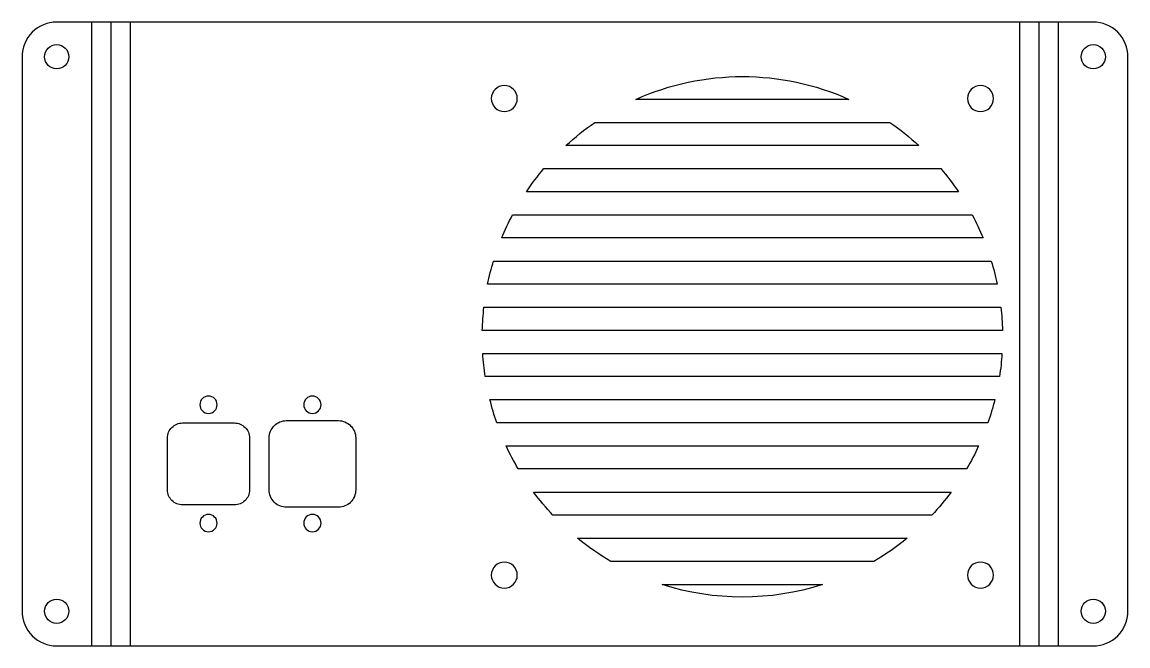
# Model space of a CAD drawing. Header units: millimetres. Extents: x -6 to 186, y 0 to 108.
import ezdxf

# ---------------------------------------------------------------- set-up
doc = ezdxf.new("R2010")
doc.units = ezdxf.units.MM

msp = doc.modelspace()

# ---------------------------------------------------------------- linework, layer by layer
at = {"layer": 'BEND'}
for p, q in [((9.39, 108), (9.39, 0)), ((170.18, 0), (170.18, 108))]:
    msp.add_line(p, q, dxfattribs=at)
at = {"layer": 'BEND_EXTENT'}
for p, q in [((6, 108), (6, 0)), ((12.79, 0), (12.79, 108)), ((166.79, 108), (166.79, 0)), ((173.57, 0), (173.57, 108))]:
    msp.add_line(p, q, dxfattribs=at)
at = {"layer": 'INTERIOR_PROFILES'}
for points in [[(137.24, 94.63), (100.34, 94.63, -0.214071)], [(149.35, 86.63), (88.22, 86.63, -0.035588), (93.22, 90.63), (144.35, 90.63, -0.035588)], [(153.18, 82.63, -0.027826), (156.21, 78.63), (81.37, 78.63, -0.027826), (84.39, 82.63)], [(158.6, 74.63, -0.024523), (160.48, 70.63), (77.09, 70.63, -0.024523), (78.97, 74.63)], [(161.9, 66.63, -0.022909), (162.92, 62.63), (74.65, 62.63, -0.022909), (75.67, 66.63)], [(163.84, 54.63), (73.73, 54.63, -0.022252), (74.01, 58.63), (163.56, 58.63, -0.022252)], [(163.33, 46.63), (74.24, 46.63, -0.022331), (73.81, 50.63), (163.76, 50.63, -0.022331)], [(162.52, 42.63, -0.023168), (161.33, 38.63), (76.24, 38.63, -0.023168), (75.05, 42.63)], [(21.79, 38.6), (30.79, 38.6, -0.414214), (33.39, 36), (33.39, 27, -0.414214), (30.79, 24.4), (21.79, 24.4, -0.414214), (19.19, 27), (19.19, 36, -0.414214)], [(39.79, 24, -0.414214), (36.79, 27), (36.79, 36, -0.414214), (39.79, 39), (48.79, 39, -0.414214), (51.79, 36), (51.79, 27, -0.414214), (48.79, 24)], [(157.62, 30.63), (79.96, 30.63, -0.025061), (77.86, 34.63), (159.71, 34.63, -0.025061)], [(85.96, 22.63, -0.02896), (82.61, 26.63), (154.96, 26.63, -0.02896), (151.61, 22.63)], [(147.33, 18.63, -0.0389), (141.58, 14.63), (95.99, 14.63, -0.0389), (90.24, 18.63)], [(132.66, 10.63, -0.157765), (104.91, 10.63)]]:
    msp.add_lwpolyline(points, format="xyb", close=True, dxfattribs=at)
for centre in [(0, 102), (179.57, 102), (0, 6), (179.57, 6)]:
    msp.add_circle(centre, 2.1, dxfattribs=at)
at = {"layer": 'INTERIOR_PROFILES', "extrusion": (0, 0, -1)}
for centre, radius in [((-77.54, 94.76), 2.25), ((-160.04, 94.76), 2.25), ((-26.29, 41.75), 1.5), ((-44.29, 41.74), 1.5), ((-26.29, 21.25), 1.5), ((-44.29, 21.26), 1.5), ((-77.54, 12.26), 2.25), ((-160.04, 12.26), 2.25)]:
    msp.add_circle(centre, radius, dxfattribs=at)
at = {"layer": 'OUTER_PROFILES'}
msp.add_lwpolyline([(185.57, 102, 0.414214), (179.57, 108), (173.57, 108), (166.79, 108), (161.79, 108), (12.79, 108), (6, 108), (0, 108, 0.414214), (-6, 102), (-6, 6, 0.414214), (0, 0), (173.57, 0), (179.57, 0, 0.414214), (185.57, 6)], format="xyb", close=True, dxfattribs=at)

doc.saveas('drawing.dxf')
